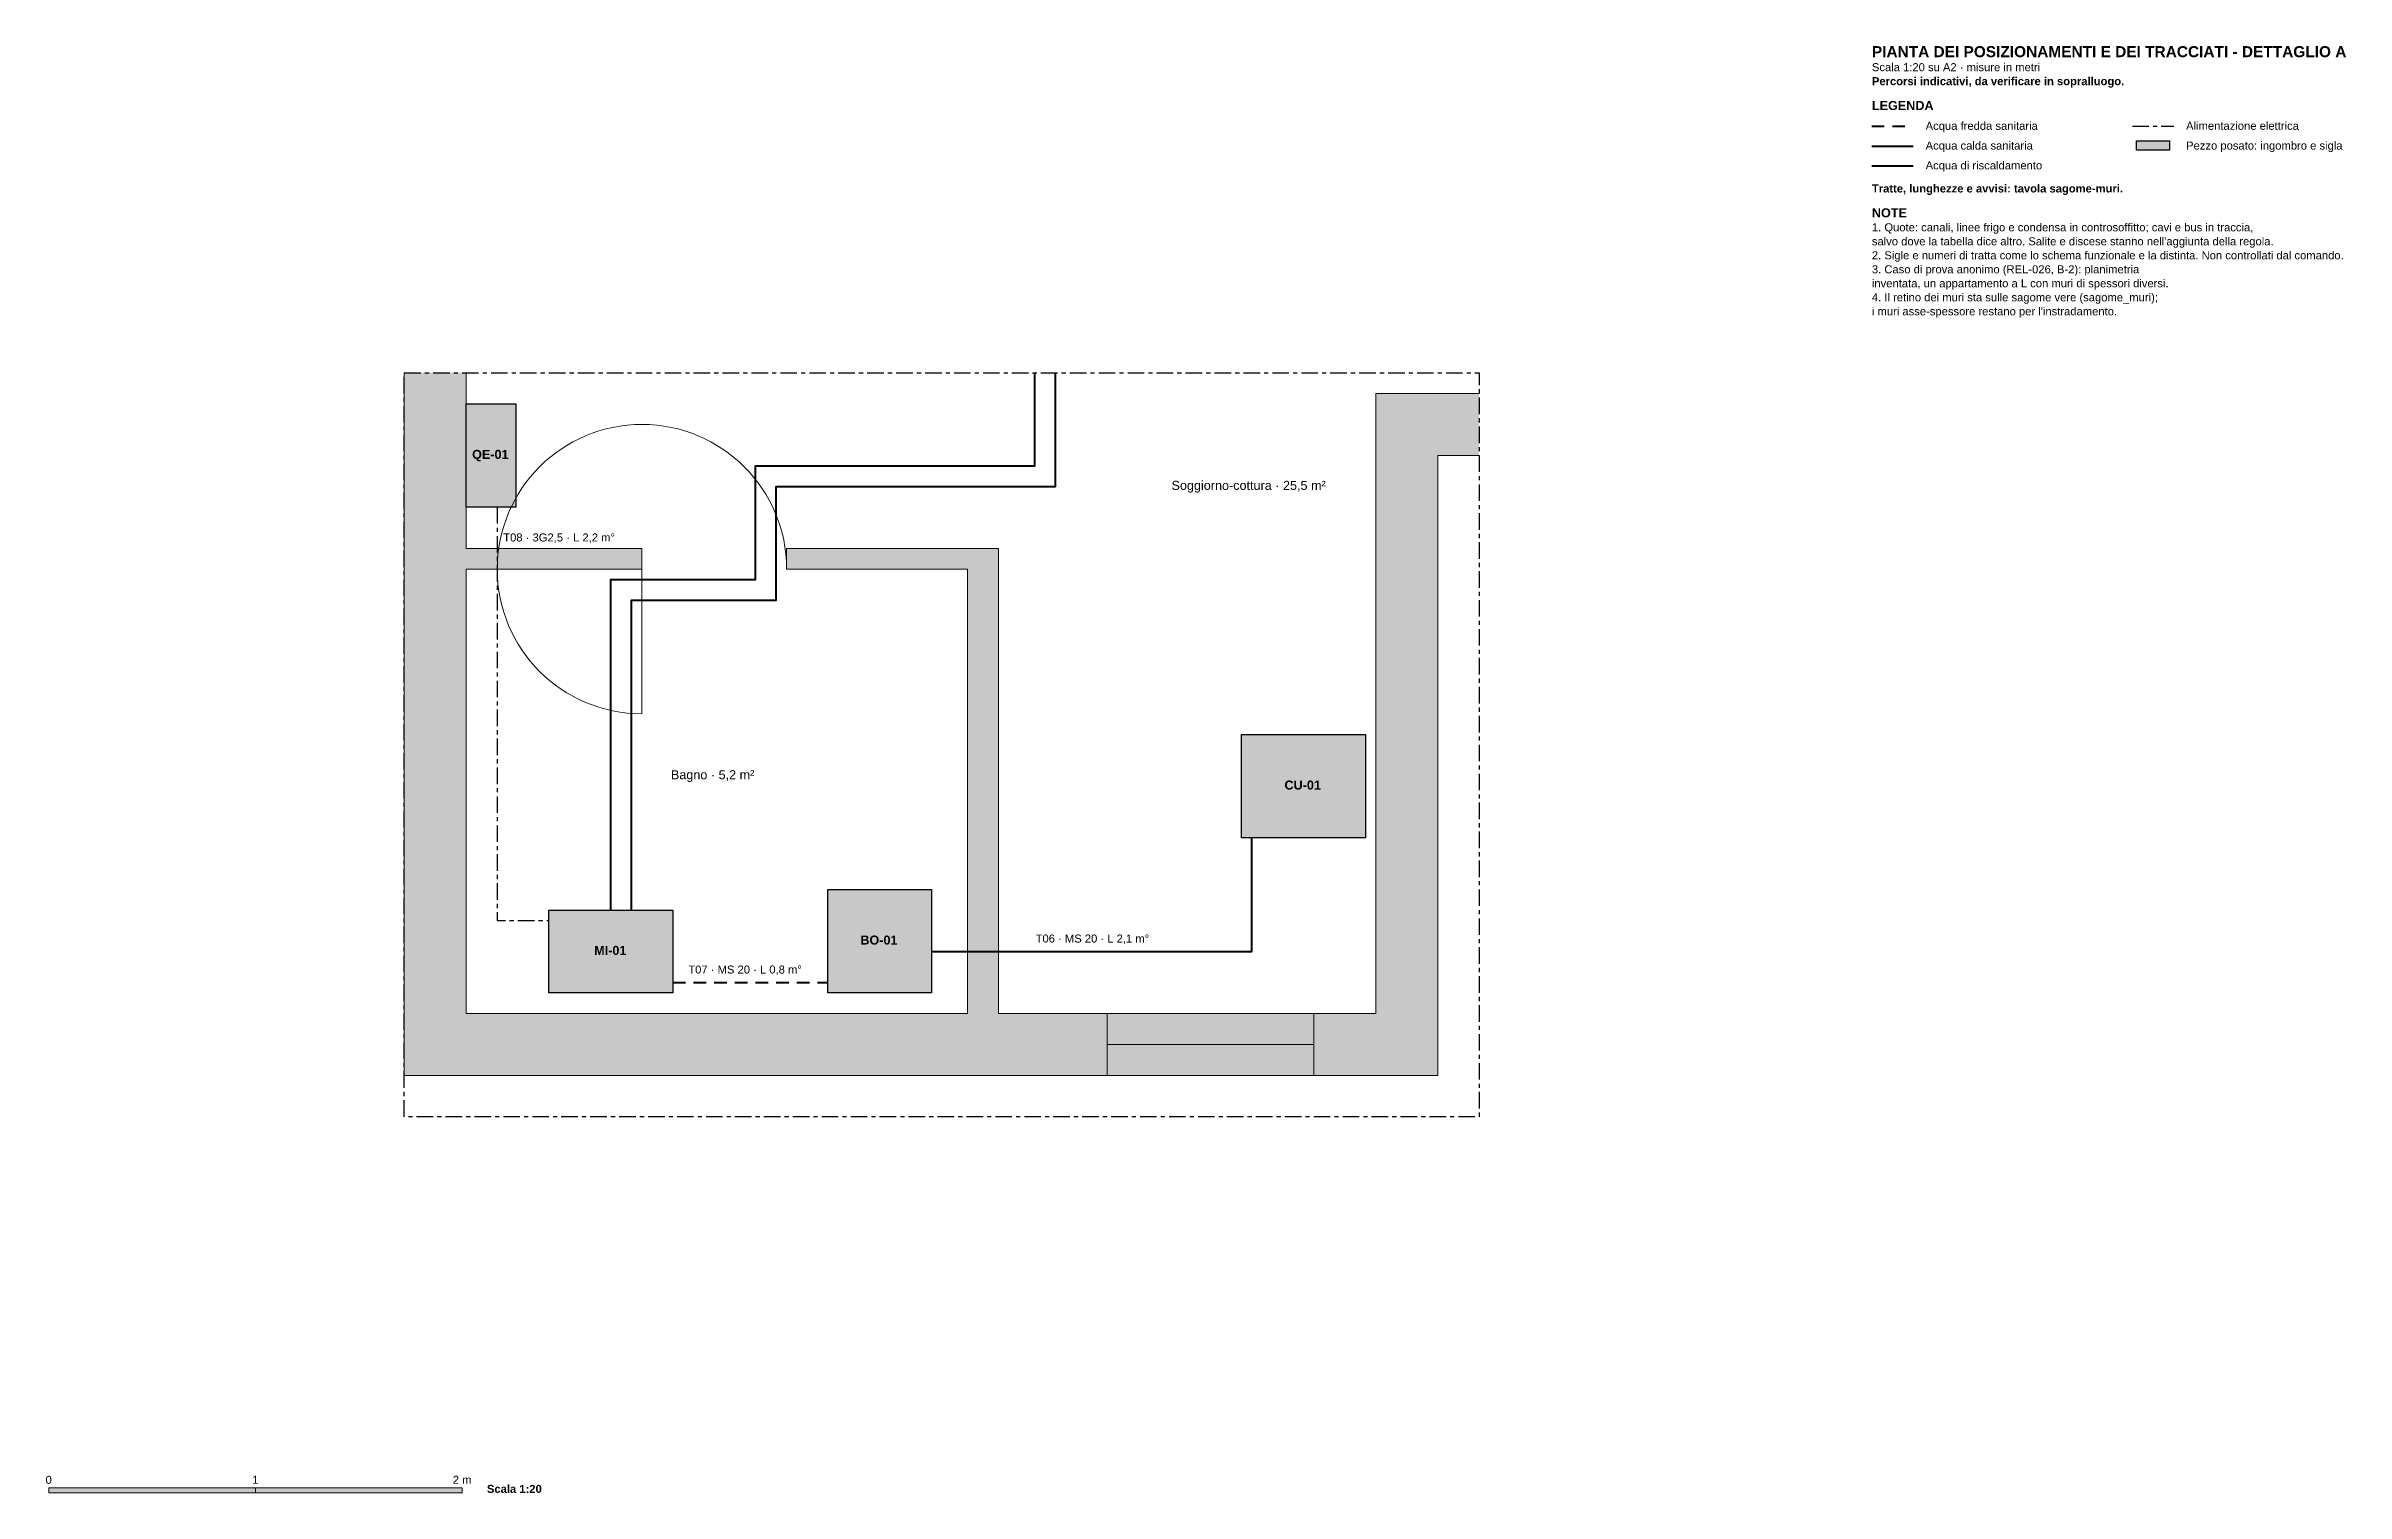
# Model space of a CAD drawing. Header units: millimetres. Extents: x 15 to 572, y 50 to 400.
import ezdxf
from ezdxf.enums import TextEntityAlignment as Align

# ---------------------------------------------------------------- set-up
doc = ezdxf.new("R2010")
doc.units = ezdxf.units.MM
doc.linetypes.add('NOVEC_TRATTO_3_2', pattern=[5, 3, -2])
doc.linetypes.add('NOVEC_TRATTO_4_1_1_1', pattern=[7, 4, -1, 1, -1])
for name, color, linetype, lineweight in [('A-AREA-IDEN', 7, 'Continuous', 18), ('A-DOOR', 7, 'Continuous', 18), ('A-GLAZ', 7, 'Continuous', 18), ('A-WALL', 7, 'Continuous', 18), ('G-ANNO-SCAL', 7, 'Continuous', 18), ('M-ANNO-IDEN', 7, 'Continuous', 18), ('M-ANNO-LEGN', 7, 'Continuous', 18), ('M-EQPM', 7, 'Continuous', 18)]:
    doc.layers.add(name, color=color, linetype=linetype, lineweight=lineweight)
for name, color, linetype, lineweight, true_color in [('E-POWR-CIRC', 34, 'NOVEC_TRATTO_4_1_1_1', 30, 0x784212), ('M-HWTR-SPLY', 22, 'Continuous', 40, 0xc0392b), ('P-DOMW-CPIP', 161, 'NOVEC_TRATTO_3_2', 40, 0x5dade2), ('P-DOMW-HPIP', 30, 'Continuous', 40, 0xd68910)]:
    doc.layers.add(name, color=color, linetype=linetype, lineweight=lineweight, true_color=true_color)
doc.styles.add('NOVEC_ARIAL', font='arial.ttf')
doc.styles.add('NOVEC_ARIAL_GRASSETTO', font='arialbd.ttf')

msp = doc.modelspace()

# ---------------------------------------------------------------- hatches: boundary and pattern name
at = {"layer": 'A-GLAZ', "true_color": 0xd6ecfa}
h = msp.add_hatch(color=255, dxfattribs=at)
h.dxf.hatch_style = 1
h.paths.add_polyline_path([(322, 151), (272, 151), (272, 166), (322, 166)])
at = {"layer": 'A-WALL', "true_color": 0xdcdcdc}
h = msp.add_hatch(color=254, dxfattribs=at)
h.dxf.hatch_style = 1
h.paths.add_polyline_path([(102, 321), (117, 321), (117, 278.5), (159.5, 278.5), (159.5, 273.5), (117, 273.5), (117, 166), (238.25, 166), (238.25, 273.5), (194.5, 273.5), (194.5, 278.5), (245.75, 278.5), (245.75, 166), (272, 166), (272, 151), (102, 151)])
h = msp.add_hatch(color=254, dxfattribs=at)
h.dxf.hatch_style = 1
h.paths.add_polyline_path([(322, 166), (337, 166), (337, 316), (362, 316), (362, 301), (352, 301), (352, 151), (322, 151)])
at = {"layer": 'G-ANNO-SCAL', "true_color": 0x000000}
h = msp.add_hatch(color=250, dxfattribs=at)
h.dxf.hatch_style = 1
h.paths.add_polyline_path([(16, 51.2), (66, 51.2), (66, 50), (16, 50)])
at = {"layer": 'G-ANNO-SCAL', "true_color": 0xffffff}
h = msp.add_hatch(color=255, dxfattribs=at)
h.dxf.hatch_style = 1
h.paths.add_polyline_path([(66, 51.2), (116, 51.2), (116, 50), (66, 50)])
at = {"layer": 'M-ANNO-LEGN', "true_color": 0xffffff}
h = msp.add_hatch(color=255, dxfattribs=at)
h.dxf.hatch_style = 1
h.paths.add_polyline_path([(521, 377.1033), (529, 377.1033), (529, 374.8456), (521, 374.8456)])
at = {"layer": 'M-EQPM', "true_color": 0xffffff}
h = msp.add_hatch(color=255, dxfattribs=at)
h.dxf.hatch_style = 1
h.paths.add_polyline_path([(117, 313.5), (129, 313.5), (129, 288.5), (117, 288.5)])
h = msp.add_hatch(color=255, dxfattribs=at)
h.dxf.hatch_style = 1
h.paths.add_polyline_path([(304.5, 233.5), (334.5, 233.5), (334.5, 208.5), (304.5, 208.5)])
h = msp.add_hatch(color=255, dxfattribs=at)
h.dxf.hatch_style = 1
h.paths.add_polyline_path([(204.5, 196), (229.5, 196), (229.5, 171), (204.5, 171)])
h = msp.add_hatch(color=255, dxfattribs=at)
h.dxf.hatch_style = 1
h.paths.add_polyline_path([(137, 191), (167, 191), (167, 171), (137, 171)])

# ---------------------------------------------------------------- linework, layer by layer
at = {"layer": 'A-DOOR', "color": 253, "linetype": 'Continuous', "lineweight": 13, "true_color": 0xa0a0a0, "flags": 128}
msp.add_lwpolyline([(159.5, 273.5), (159.5, 238.5)], dxfattribs=at)
at = {"layer": 'A-DOOR', "color": 253, "lineweight": 13, "true_color": 0xa0a0a0}
msp.add_arc((159.5, 273.5), 35, 0, 270, dxfattribs=at)
at = {"layer": 'A-GLAZ', "color": 151, "linetype": 'Continuous', "lineweight": 13, "true_color": 0x74b3e0, "flags": 128}
for points in [[(322, 151), (272, 151), (272, 166), (322, 166), (322, 151)], [(322, 158.5), (272, 158.5)]]:
    msp.add_lwpolyline(points, dxfattribs=at)
at = {"layer": 'A-WALL', "color": 253, "linetype": 'Continuous', "lineweight": 13, "true_color": 0xa8a8a8, "flags": 128}
for points in [[(117, 321), (117, 278.5), (159.5, 278.5), (159.5, 273.5), (117, 273.5), (117, 166), (238.25, 166), (238.25, 273.5), (194.5, 273.5), (194.5, 278.5), (245.75, 278.5), (245.75, 166), (272, 166), (272, 151), (102, 151), (102, 321)], [(322, 166), (337, 166), (337, 316), (362, 316)], [(362, 301), (352, 301), (352, 151), (322, 151), (322, 166)]]:
    msp.add_lwpolyline(points, dxfattribs=at)
at = {"layer": 'E-POWR-CIRC', "color": 34, "linetype": 'NOVEC_TRATTO_4_1_1_1', "lineweight": 30, "true_color": 0x784212, "flags": 128}
msp.add_lwpolyline([(124.5, 288.5), (124.5, 188.5), (137, 188.5)], dxfattribs=at)
at = {"layer": 'G-ANNO-SCAL', "color": 250, "linetype": 'Continuous', "lineweight": 18, "true_color": 0x000000, "flags": 128}
for points in [[(16, 51.2), (66, 51.2), (66, 50), (16, 50), (16, 51.2)], [(66, 51.2), (116, 51.2), (116, 50), (66, 50), (66, 51.2)]]:
    msp.add_lwpolyline(points, dxfattribs=at)
at = {"layer": 'M-ANNO-IDEN', "color": 250, "linetype": 'NOVEC_TRATTO_4_1_1_1', "lineweight": 25, "true_color": 0x000000, "flags": 128}
msp.add_lwpolyline([(102, 321), (362, 321), (362, 141), (102, 141), (102, 321)], dxfattribs=at)
at = {"layer": 'M-ANNO-LEGN', "color": 161, "linetype": 'NOVEC_TRATTO_3_2', "lineweight": 40, "true_color": 0x5dade2, "flags": 128}
msp.add_lwpolyline([(457, 380.62), (467, 380.62)], dxfattribs=at)
at = {"layer": 'M-ANNO-LEGN', "color": 34, "linetype": 'NOVEC_TRATTO_4_1_1_1', "lineweight": 30, "true_color": 0x784212, "flags": 128}
msp.add_lwpolyline([(520, 380.62), (530, 380.62)], dxfattribs=at)
at = {"layer": 'M-ANNO-LEGN', "color": 30, "linetype": 'Continuous', "lineweight": 40, "true_color": 0xd68910, "flags": 128}
msp.add_lwpolyline([(457, 375.8333), (467, 375.8333)], dxfattribs=at)
at = {"layer": 'M-ANNO-LEGN', "color": 138, "linetype": 'Continuous', "lineweight": 25, "true_color": 0x1b2631, "flags": 128}
msp.add_lwpolyline([(521, 377.1033), (529, 377.1033), (529, 374.8456), (521, 374.8456), (521, 377.1033)], dxfattribs=at)
at = {"layer": 'M-ANNO-LEGN', "color": 22, "linetype": 'Continuous', "lineweight": 40, "true_color": 0xc0392b, "flags": 128}
msp.add_lwpolyline([(457, 371.0467), (467, 371.0467)], dxfattribs=at)
at = {"layer": 'M-EQPM', "color": 138, "linetype": 'Continuous', "lineweight": 25, "true_color": 0x1b2631, "flags": 128}
for points in [[(117, 313.5), (129, 313.5), (129, 288.5), (117, 288.5), (117, 313.5)], [(304.5, 233.5), (334.5, 233.5), (334.5, 208.5), (304.5, 208.5), (304.5, 233.5)], [(204.5, 196), (229.5, 196), (229.5, 171), (204.5, 171), (204.5, 196)], [(137, 191), (167, 191), (167, 171), (137, 171), (137, 191)]]:
    msp.add_lwpolyline(points, dxfattribs=at)
at = {"layer": 'M-HWTR-SPLY', "color": 22, "linetype": 'Continuous', "lineweight": 40, "true_color": 0xc0392b, "flags": 128}
for points in [[(152, 191), (152, 271), (187, 271), (187, 298.5), (254.5, 298.5), (254.5, 321)], [(157, 191), (157, 266), (192, 266), (192, 293.5), (259.5, 293.5), (259.5, 321)]]:
    msp.add_lwpolyline(points, dxfattribs=at)
at = {"layer": 'P-DOMW-CPIP', "color": 161, "linetype": 'NOVEC_TRATTO_3_2', "lineweight": 40, "true_color": 0x5dade2, "flags": 128}
msp.add_lwpolyline([(167, 173.5), (204.5, 173.5)], dxfattribs=at)
at = {"layer": 'P-DOMW-HPIP', "color": 30, "linetype": 'Continuous', "lineweight": 40, "true_color": 0xd68910, "flags": 128}
msp.add_lwpolyline([(229.5, 181), (307, 181), (307, 208.5)], dxfattribs=at)

# ---------------------------------------------------------------- texts
at = {"layer": 'A-AREA-IDEN', "color": 8, "true_color": 0x8a8a8a, "style": 'NOVEC_ARIAL'}
for s, p in [('Soggiorno-cottura · 25,5 m²', (287.59, 292.659)), ('Bagno · 5,2 m²', (166.5, 222.659))]:
    msp.add_text(s, height=2.1844, dxfattribs=at).set_placement(p)
at = {"layer": 'G-ANNO-SCAL', "color": 250, "true_color": 0x000000, "style": 'NOVEC_ARIAL'}
for s, p in [('0', (16, 52.2)), ('1', (66, 52.2)), ('2 m', (116, 52.2))]:
    msp.add_text(s, height=1.9417, dxfattribs=at).set_placement(p, align=Align.CENTER)
at = {"layer": 'G-ANNO-SCAL', "color": 250, "true_color": 0x000000, "style": 'NOVEC_ARIAL_GRASSETTO'}
msp.add_text('Scala 1:20', height=1.9417, dxfattribs=at).set_placement((122, 50))
at = {"layer": 'M-ANNO-IDEN', "color": 250, "true_color": 0x000000, "style": 'NOVEC_ARIAL_GRASSETTO'}
for s, p in [('QE-01', (118.412, 300.159)), ('CU-01', (314.914, 220.159)), ('BO-01', (212.325, 182.659)), ('MI-01', (147.942, 180.159))]:
    msp.add_text(s, height=2.1844, dxfattribs=at).set_placement(p)
at = {"layer": 'M-ANNO-IDEN', "color": 34, "true_color": 0x784212, "style": 'NOVEC_ARIAL'}
msp.add_text('T08 · 3G2,5 · L 2,2 m°', height=1.9417, dxfattribs=at).set_placement((125.95, 280.176))
at = {"layer": 'M-ANNO-IDEN', "color": 30, "true_color": 0xd68910, "style": 'NOVEC_ARIAL'}
msp.add_text('T06 · MS 20 · L 2,1 m°', height=1.9417, dxfattribs=at).set_placement((254.721, 183.146))
at = {"layer": 'M-ANNO-IDEN', "color": 161, "true_color": 0x5dade2, "style": 'NOVEC_ARIAL'}
msp.add_text('T07 · MS 20 · L 0,8 m°', height=1.9417, dxfattribs=at).set_placement((170.711, 175.646))
at = {"layer": 'M-ANNO-LEGN', "color": 250, "true_color": 0x000000}
for s, height, style, p in [('Scala 1:20 su A2 · misure in metri', 1.9417, 'NOVEC_ARIAL', (457, 393.9567)), ('PIANTA DEI POSIZIONAMENTI E DEI TRACCIATI - DETTAGLIO A', 2.6698, 'NOVEC_ARIAL_GRASSETTO', (457, 397.3433)), ('Percorsi indicativi, da verificare in sopralluogo.', 1.9417, 'NOVEC_ARIAL_GRASSETTO', (457, 390.57)), ('LEGENDA', 2.1844, 'NOVEC_ARIAL_GRASSETTO', (457, 384.56)), ('Acqua fredda sanitaria', 1.9417, 'NOVEC_ARIAL', (470, 379.7733)), ('Alimentazione elettrica', 1.9417, 'NOVEC_ARIAL', (533, 379.7733)), ('Acqua calda sanitaria', 1.9417, 'NOVEC_ARIAL', (470, 374.9867)), ('Pezzo posato: ingombro e sigla', 1.9417, 'NOVEC_ARIAL', (533, 374.9867)), ('Acqua di riscaldamento', 1.9417, 'NOVEC_ARIAL', (470, 370.2)), ('Tratte, lunghezze e avvisi: tavola sagome-muri.', 1.9417, 'NOVEC_ARIAL_GRASSETTO', (457, 364.6133)), ('NOTE', 2.1844, 'NOVEC_ARIAL_GRASSETTO', (457, 358.6033)), ('1. Quote: canali, linee frigo e condensa in controsoffitto; cavi e bus in traccia,', 1.9417, 'NOVEC_ARIAL', (457, 355.2167)), ("salvo dove la tabella dice altro. Salite e discese stanno nell'aggiunta della regola.", 1.9417, 'NOVEC_ARIAL', (457, 351.83)), ('2. Sigle e numeri di tratta come lo schema funzionale e la distinta. Non controllati dal comando.', 1.9417, 'NOVEC_ARIAL', (457, 348.4433)), ('3. Caso di prova anonimo (REL-026, B-2): planimetria', 1.9417, 'NOVEC_ARIAL', (457, 345.0567)), ('4. Il retino dei muri sta sulle sagome vere (sagome_muri);', 1.9417, 'NOVEC_ARIAL', (457, 338.2833)), ('inventata, un appartamento a L con muri di spessori diversi.', 1.9417, 'NOVEC_ARIAL', (457, 341.67)), ("i muri asse-spessore restano per l'instradamento.", 1.9417, 'NOVEC_ARIAL', (457, 334.8967))]:
    msp.add_text(s, height=height, dxfattribs=dict(at, style=style)).set_placement(p)

doc.saveas('drawing.dxf')
